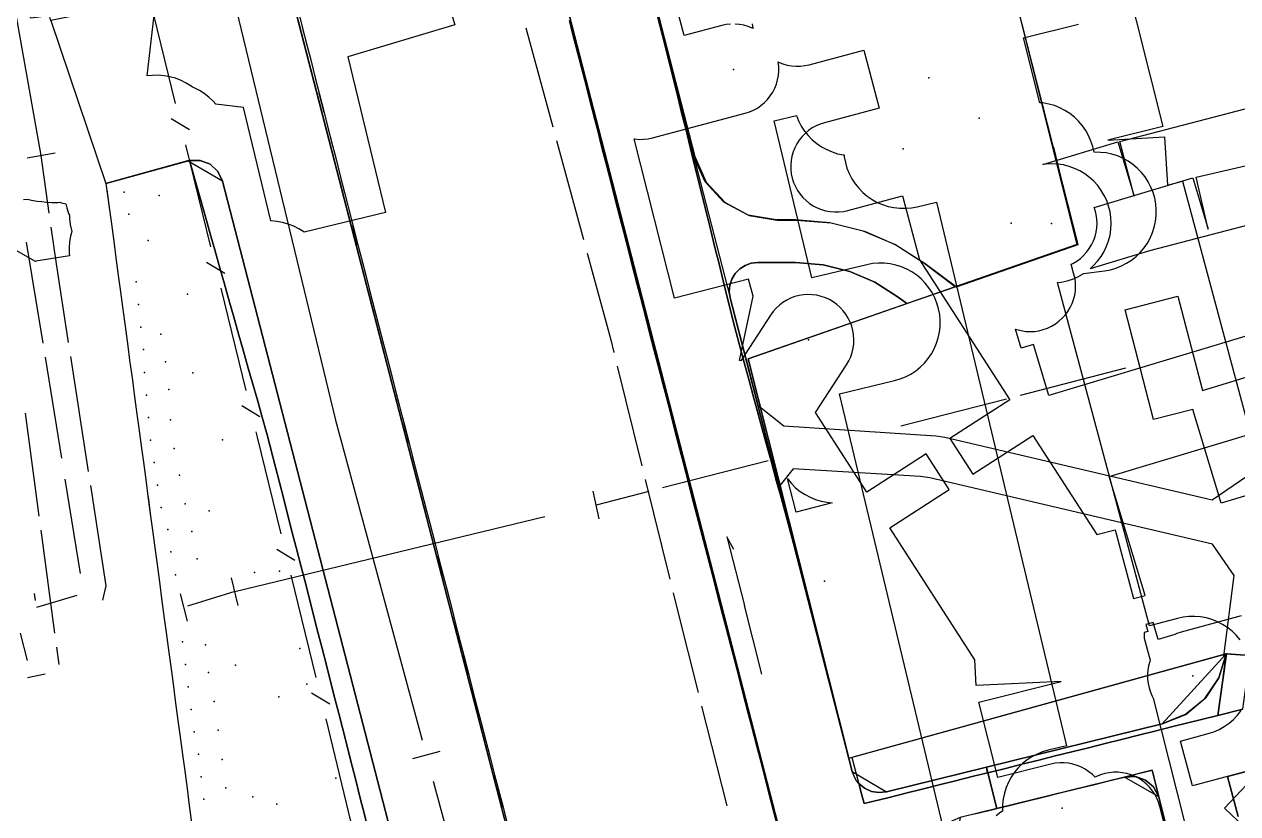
# Model space of a CAD drawing. Header units: metres. Extents: x 17314 to 17509, y 13897 to 14299.
# Drawn here: x 17433.93 to 17476.72, y 14033.9 to 14061.74 of the extents above; entities that cross this region are included whole.
import ezdxf

# ---------------------------------------------------------------- set-up
doc = ezdxf.new("R2010")
doc.units = ezdxf.units.M
for name, color, linetype in [('BOUNDARY', 7, 'Continuous'), ('BUSH', 7, 'Continuous'), ('CURB', 7, 'Continuous'), ('ELECTR_CABLE', 7, 'Continuous'), ('ELECTR_CABLE_COMM', 7, 'Continuous'), ('GAS', 7, 'Continuous'), ('GRASS', 7, 'Continuous'), ('GROUND', 7, 'Continuous'), ('HEAT', 7, 'Continuous'), ('LAMP', 7, 'Continuous'), ('OVERHEAD_POWER_LINE', 7, 'Continuous'), ('ROAD', 7, 'Continuous'), ('SEWER', 7, 'Continuous'), ('SIDEWALK_PATH', 7, 'Continuous'), ('TREE', 7, 'Continuous'), ('WATER_PIPELINE', 7, 'Continuous')]:
    doc.layers.add(name, color=color, linetype=linetype)

msp = doc.modelspace()

# ---------------------------------------------------------------- linework, layer by layer
at = {"layer": 'BOUNDARY'}
msp.add_lwpolyline([(17446.491, 14145.677), (17452.611, 14120.912), (17445.589, 14119.202), (17446.623, 14115.212), (17447.718, 14111.25), (17448.879, 14106.677), (17457.242, 14107.688), (17457.242, 14107.688), (17464.836, 14078.775), (17471.047, 14053.974), (17459.461, 14049.939), (17463.007, 14035.859), (17476.311, 14039.542), (17477.815, 14039.43), (17479.747, 14038.463), (17480.042, 14037.262), (17480.307, 14036.255), (17476.362, 14035.216), (17476.733, 14033.805)], dxfattribs=at)
at = {"layer": 'BUSH'}
for p in [(17437.454, 14055.822), (17437.62, 14055.036), (17437.878, 14052.65), (17437.964, 14051.854), (17438.049, 14051.059), (17438.748, 14050.807), (17438.135, 14050.264), (17438.918, 14049.832), (17438.172, 14049.46), (17439.882, 14049.445), (17438.242, 14048.663), (17439.032, 14048.856), (17438.312, 14047.866), (17439.089, 14047.792), (17438.383, 14047.069), (17439.222, 14046.779), (17438.508, 14046.279), (17439.411, 14045.842), (17438.634, 14045.489), (17439.61, 14044.825), (17438.76, 14044.699), (17440.453, 14044.576), (17438.999, 14043.925), (17439.838, 14043.85), (17439.102, 14043.132), (17440.027, 14042.885), (17439.262, 14042.321), (17439.507, 14039.96), (17440.32, 14039.859), (17439.614, 14039.165), (17440.434, 14038.882), (17441.377, 14039.137), (17439.717, 14038.372), (17439.819, 14037.578), (17440.633, 14037.853), (17439.922, 14036.785), (17440.765, 14036.852), (17440.075, 14035.998), (17440.91, 14035.814), (17440.167, 14035.203), (17441.044, 14034.812), (17440.26, 14034.408), (17441.989, 14034.491), (17442.838, 14034.235)]:
    msp.add_point(p, dxfattribs=at)
at = {"layer": 'CURB'}
for points in [[(17468.708, 13964.699), (17413.628, 14177.812), (17409.56, 14179.827), (17391.346, 14172.16), (17389.512, 14169.307), (17396.492, 13931.016)], [(17447.935, 14111.306), (17443.825, 14110.262), (17441.658, 14106.605), (17475.238, 13976.398)], [(17444.293, 14110.404), (17444.708, 14108.795), (17445.57, 14105.176), (17447.587, 14095.946), (17448.447, 14092.335), (17458.824, 14052.086), (17459.793, 14048.324), (17459.798, 14048.308)], [(17444.504, 14058.629), (17444.33, 14059.311)], [(17470.223, 14057.405), (17471.047, 14053.974)], [(17442.825, 14006.345), (17450.104, 14007.398), (17452.579, 14011.118), (17440.926, 14056.204), (17439.693, 14056.918), (17436.814, 14056.125)], [(17439.754, 14056.935), (17439.411, 14056.841)], [(17437.761, 14056.386), (17437.076, 14056.197)], [(17436.844, 14055.898), (17436.939, 14055.193)], [(17437.005, 14054.698), (17437.1, 14053.993)], [(17445.698, 14053.961), (17445.522, 14054.643)], [(17437.166, 14053.497), (17437.261, 14052.792)], [(17455.371, 14053.24), (17455.545, 14052.561)], [(17459.798, 14048.308), (17460.71, 14047.575), (17466.073, 14047.22), (17466.396, 14047.172), (17475.82, 14044.97), (17477.038, 14045.804), (17478.047, 14052.931)], [(17437.327, 14052.297), (17437.422, 14051.592)], [(17437.488, 14051.096), (17437.583, 14050.391)], [(17437.649, 14049.896), (17437.744, 14049.191)], [(17437.81, 14048.695), (17437.905, 14047.99)], [(17456.572, 14048.588), (17456.748, 14047.91)], [(17437.971, 14047.495), (17438.066, 14046.79)], [(17447.502, 14046.963), (17447.326, 14047.645)], [(17438.132, 14046.294), (17438.227, 14045.589)], [(17476.225, 14039.46), (17476.595, 14042.301), (17475.831, 14043.404), (17465.864, 14045.738), (17465.527, 14045.787), (17461.049, 14046.056), (17460.539, 14045.432), (17460.559, 14045.355)], [(17460.559, 14045.355), (17463.127, 14035.393), (17464.334, 14034.672), (17474.059, 14037.064), (17476.311, 14039.542)], [(17438.293, 14045.093), (17438.296, 14045.071)], [(17438.296, 14045.071), (17438.387, 14044.388)], [(17438.454, 14043.893), (17438.548, 14043.188)], [(17438.614, 14042.692), (17438.709, 14041.987)], [(17448.704, 14042.298), (17448.528, 14042.98)], [(17438.775, 14041.492), (17438.869, 14040.787)], [(17438.936, 14040.291), (17439.03, 14039.586)], [(17449.606, 14038.799), (17449.43, 14039.481)], [(17439.096, 14039.091), (17439.191, 14038.386)], [(17459.284, 14038.126), (17459.46, 14037.447)], [(17439.257, 14037.89), (17439.351, 14037.185)], [(17439.418, 14036.689), (17439.512, 14035.984)], [(17439.578, 14035.489), (17439.673, 14034.784)], [(17450.813, 14034.134), (17450.634, 14034.816)], [(17439.739, 14034.288), (17439.833, 14033.583)]]:
    msp.add_lwpolyline(points, dxfattribs=at)
msp.add_lwpolyline([(17473.954, 14027.181), (17475.476, 14028.236), (17473.93, 14034.5), (17472.731, 14035.193), (17466.928, 14033.765), (17466.621, 14031.956), (17473.954, 14027.181)], close=True, dxfattribs=at)
at = {"layer": 'ELECTR_CABLE'}
for points in [[(17434.525, 14057.104), (17433.507, 14062.886)], [(17451.621, 14061.61), (17452.571, 14058.119)], [(17484.508, 14056.59), (17473.603, 14053.746), (17471.513, 14053.116), (17471.638, 14053.229), (17471.777, 14053.381), (17471.9, 14053.547), (17472.006, 14053.723), (17472.094, 14053.909), (17472.164, 14054.103), (17472.215, 14054.303), (17472.245, 14054.507), (17472.256, 14054.713), (17472.246, 14054.918), (17472.216, 14055.122), (17472.167, 14055.322), (17472.097, 14055.517), (17472.01, 14055.703), (17471.904, 14055.88), (17471.782, 14056.046), (17471.644, 14056.199), (17471.491, 14056.337), (17471.326, 14056.46), (17471.149, 14056.567), (17470.963, 14056.655), (17470.769, 14056.725), (17470.569, 14056.775), (17470.366, 14056.806), (17470.16, 14056.817), (17469.954, 14056.807), (17469.841, 14056.79), (17472.485, 14057.587), (17473.062, 14055.672), (17472.557, 14057.607), (17483.603, 14060.488)], [(17452.702, 14057.636), (17453.652, 14054.144)], [(17435.017, 14057.191), (17434.033, 14057.017)], [(17434.815, 14055.073), (17434.525, 14057.104)], [(17435.069, 14053.295), (17434.886, 14054.578)], [(17434.006, 14054.056), (17434.586, 14050.491)], [(17453.783, 14053.662), (17454.614, 14050.607)], [(17435.497, 14050.519), (17435.069, 14053.295)], [(17484.072, 14047.239), (17476.131, 14044.846), (17475.133, 14048.157), (17473.751, 14047.8), (17472.75, 14051.672), (17474.609, 14052.153), (17475.47, 14048.825), (17477.746, 14049.511)], [(17454.614, 14050.607), (17454.722, 14050.167)], [(17434.666, 14049.997), (17435.246, 14046.432)], [(17436.199, 14045.969), (17435.573, 14050.025)], [(17454.842, 14049.682), (17455.707, 14046.168)], [(17472.766, 14049.61), (17469.048, 14048.648)], [(17468.564, 14048.523), (17464.845, 14047.561)], [(17433.966, 14048.027), (17434.307, 14045.466)], [(17460.159, 14046.349), (17456.44, 14045.387)], [(17435.365, 14045.698), (17435.905, 14042.374)], [(17455.826, 14045.683), (17456.692, 14042.169)], [(17434.307, 14045.466), (17434.45, 14044.393)], [(17436.82, 14041.94), (17436.275, 14045.475)], [(17454.204, 14044.293), (17453.99, 14045.269)], [(17455.956, 14045.262), (17454.097, 14044.781)], [(17441.357, 14041.731), (17452.291, 14044.384)], [(17434.516, 14043.898), (17435, 14040.264)], [(17436.705, 14041.425), (17436.82, 14041.94)], [(17441.475, 14041.245), (17441.239, 14042.217)], [(17434.325, 14041.423), (17434.29, 14041.67)], [(17435.79, 14041.596), (17434.36, 14041.175)], [(17439.435, 14041.658), (17439.675, 14040.688)], [(17441.357, 14041.731), (17439.685, 14041.213)], [(17456.811, 14041.684), (17456.974, 14041.022)], [(17456.974, 14041.022), (17457.694, 14038.174)], [(17433.79, 14040.268), (17434.03, 14039.297)], [(17435.066, 14039.768), (17435.147, 14039.159)], [(17434.675, 14038.816), (17434.052, 14038.691)], [(17457.817, 14037.69), (17458.704, 14034.182)]]:
    msp.add_lwpolyline(points, dxfattribs=at)
msp.add_lwpolyline([(17461.144, 14044.538), (17460.839, 14045.717), (17460.851, 14045.698), (17460.983, 14045.54), (17461.13, 14045.395), (17461.291, 14045.266), (17461.463, 14045.153), (17461.645, 14045.057), (17461.836, 14044.979), (17462.034, 14044.921), (17462.236, 14044.882), (17462.415, 14044.866)], close=True, dxfattribs=at)
at = {"layer": 'ELECTR_CABLE_COMM'}
for points in [[(17438.373, 14062.551), (17439.258, 14058.947)], [(17439.116, 14058.413), (17439.757, 14058.025)], [(17439.615, 14057.49), (17440.5, 14053.887)], [(17440.358, 14053.353), (17441, 14052.964)], [(17440.858, 14052.43), (17441.743, 14048.827)], [(17441.601, 14048.292), (17442.242, 14047.904)], [(17442.1, 14047.37), (17442.147, 14047.18)], [(17442.147, 14047.18), (17442.978, 14043.765)], [(17442.835, 14043.231), (17443.475, 14042.841)], [(17443.332, 14042.307), (17444.209, 14038.702)], [(17444.066, 14038.168), (17444.706, 14037.778)], [(17444.563, 14037.244), (17445.44, 14033.638)]]:
    msp.add_lwpolyline(points, dxfattribs=at)
at = {"layer": 'GAS'}
msp.add_lwpolyline([(17477.712, 14050.951), (17470.059, 14048.646), (17469.517, 14050.448), (17469.086, 14050.318), (17468.883, 14050.989), (17468.934, 14050.971), (17469.086, 14050.933), (17469.241, 14050.909), (17469.398, 14050.901), (17469.555, 14050.909), (17469.71, 14050.932), (17469.862, 14050.969), (17470.01, 14051.022), (17470.152, 14051.089), (17470.287, 14051.169), (17470.414, 14051.263), (17470.53, 14051.368), (17470.636, 14051.484), (17470.73, 14051.61), (17470.811, 14051.745), (17470.878, 14051.886), (17470.931, 14052.034), (17470.97, 14052.186), (17470.993, 14052.342), (17471.001, 14052.498), (17470.993, 14052.655), (17470.971, 14052.811), (17470.933, 14052.963), (17470.84, 14053.272), (17470.907, 14053.304), (17471.042, 14053.385), (17471.169, 14053.478), (17471.285, 14053.583), (17471.391, 14053.699), (17471.485, 14053.825), (17471.566, 14053.96), (17471.633, 14054.101), (17471.686, 14054.249), (17471.725, 14054.401), (17471.748, 14054.557), (17471.756, 14054.714), (17471.748, 14054.87), (17471.726, 14055.026), (17471.688, 14055.178), (17471.66, 14055.271), (17475.13, 14056.317), (17475.673, 14054.515), (17475.68, 14054.517), (17475.257, 14056.35), (17486.321, 14058.903)], dxfattribs=at)
at = {"layer": 'GRASS'}
for points in [[(17457.432, 14107.724), (17448.918, 14106.671), (17447.799, 14111.255), (17444.337, 14110.378), (17445.609, 14105.17), (17447.626, 14095.94), (17448.486, 14092.329), (17457.573, 14057.08), (17457.979, 14056.17), (17458.641, 14055.458), (17459.495, 14054.995), (17460.478, 14054.829), (17461.164, 14054.829), (17462.379, 14054.73), (17463.554, 14054.438), (17464.667, 14053.961), (17465.695, 14053.306), (17466.797, 14052.474), (17471.086, 14053.968)], [(17465.054, 14051.886), (17466.755, 14052.479), (17465.656, 14053.312), (17464.628, 14053.967), (17463.515, 14054.444), (17462.34, 14054.736), (17461.125, 14054.836), (17460.439, 14054.836), (17459.456, 14055.001), (17458.602, 14055.464), (17457.94, 14056.176), (17457.534, 14057.087), (17456.437, 14061.343), (17456.551, 14060.884), (17456.671, 14060.398), (17456.842, 14059.707), (17456.962, 14059.221), (17457.133, 14058.529), (17457.253, 14058.044), (17457.424, 14057.352), (17457.544, 14056.867), (17457.715, 14056.175), (17457.836, 14055.69), (17458.007, 14054.998), (17458.127, 14054.513), (17458.298, 14053.821), (17458.418, 14053.336), (17458.589, 14052.644), (17458.709, 14052.158), (17458.986, 14051.039), (17459.189, 14050.294), (17459.32, 14049.811), (17459.507, 14049.124), (17459.638, 14048.641), (17459.825, 14047.954), (17459.956, 14047.471), (17460.143, 14046.784), (17460.274, 14046.301), (17460.461, 14045.613), (17460.593, 14045.131), (17460.78, 14044.443), (17460.911, 14043.961), (17461.056, 14043.428), (17458.824, 14052.086), (17458.792, 14052.313), (17458.813, 14052.538), (17458.883, 14052.752), (17459.002, 14052.948), (17459.161, 14053.112), (17459.352, 14053.233), (17459.565, 14053.309), (17459.792, 14053.336), (17461.125, 14053.336), (17462.097, 14053.256), (17463.037, 14053.023), (17463.928, 14052.641), (17464.75, 14052.117)], [(17459.461, 14049.939), (17465.054, 14051.886), (17464.75, 14052.117), (17463.928, 14052.641), (17463.037, 14053.023), (17462.097, 14053.256), (17461.125, 14053.336), (17459.792, 14053.336), (17459.565, 14053.309), (17459.352, 14053.233), (17459.161, 14053.112), (17459.002, 14052.948), (17458.883, 14052.752), (17458.813, 14052.538), (17458.792, 14052.313), (17458.824, 14052.086), (17461.056, 14043.428), (17461.098, 14043.273), (17461.229, 14042.791), (17461.416, 14042.103), (17461.667, 14041.181)], [(17476.311, 14039.542), (17463.107, 14035.887), (17463.325, 14035.082), (17463.356, 14034.97), (17463.563, 14034.797), (17463.804, 14034.686), (17464.066, 14034.643), (17464.334, 14034.672), (17474.059, 14037.064), (17474.886, 14037.404), (17475.563, 14037.96), (17476.051, 14038.687)], [(17473.954, 14027.181), (17474.225, 14027.057), (17474.515, 14027.019), (17474.803, 14027.066), (17475.07, 14027.197), (17475.287, 14027.402), (17475.431, 14027.655), (17475.497, 14027.939), (17475.476, 14028.236), (17473.93, 14034.5), (17473.753, 14034.843), (17473.47, 14035.087), (17473.117, 14035.211), (17472.731, 14035.193), (17466.928, 14033.765), (17466.657, 14033.655), (17466.434, 14033.475), (17466.271, 14033.239), (17466.181, 14032.961), (17466.174, 14032.669), (17466.251, 14032.393), (17466.402, 14032.15), (17466.621, 14031.956)]]:
    msp.add_lwpolyline(points, close=True, dxfattribs=at)
for points in [[(17446.087, 14033.229), (17445.914, 14033.916), (17445.792, 14034.401), (17445.618, 14035.089), (17445.496, 14035.574), (17445.366, 14036.088), (17445.28, 14036.429), (17445.022, 14037.433), (17444.898, 14037.917), (17444.722, 14038.604), (17444.598, 14039.089), (17444.422, 14039.776), (17444.297, 14040.26), (17444.121, 14040.947), (17443.997, 14041.431), (17443.821, 14042.118), (17443.696, 14042.603), (17443.52, 14043.29), (17443.396, 14043.774), (17443.22, 14044.461), (17443.096, 14044.945), (17442.919, 14045.632), (17442.795, 14046.117), (17442.502, 14047.258), (17442.3, 14047.97), (17442.164, 14048.451), (17441.97, 14049.133), (17441.833, 14049.614), (17441.639, 14050.297), (17441.503, 14050.778), (17441.309, 14051.46), (17441.172, 14051.941), (17440.979, 14052.623), (17440.842, 14053.104), (17440.648, 14053.786), (17440.512, 14054.267), (17440.318, 14054.95), (17439.755, 14056.933), (17439.693, 14056.918), (17437.761, 14056.386), (17436.814, 14056.125), (17436.939, 14055.193), (17437.005, 14054.698), (17437.1, 14053.993), (17437.166, 14053.497), (17437.261, 14052.792), (17437.327, 14052.297), (17437.422, 14051.592), (17437.488, 14051.096), (17437.583, 14050.391), (17437.649, 14049.896), (17437.744, 14049.191), (17437.81, 14048.695), (17437.905, 14047.99), (17437.971, 14047.495), (17438.066, 14046.79), (17438.132, 14046.294), (17438.227, 14045.589), (17438.293, 14045.093), (17438.387, 14044.388), (17438.454, 14043.893), (17438.548, 14043.188), (17438.614, 14042.692), (17438.709, 14041.987), (17438.775, 14041.492), (17438.869, 14040.787), (17438.936, 14040.291), (17439.03, 14039.586), (17439.096, 14039.091), (17439.191, 14038.386), (17439.257, 14037.89), (17439.351, 14037.185), (17439.418, 14036.689), (17439.512, 14035.984), (17439.578, 14035.489), (17439.673, 14034.784), (17439.739, 14034.288), (17439.833, 14033.583)], [(17452.579, 14011.118), (17440.926, 14056.204), (17440.761, 14056.551), (17440.486, 14056.803), (17440.139, 14056.938), (17439.755, 14056.933), (17440.318, 14054.95), (17440.512, 14054.267), (17440.648, 14053.786), (17440.842, 14053.104), (17440.979, 14052.623), (17441.172, 14051.941), (17441.309, 14051.46), (17441.503, 14050.778), (17441.639, 14050.297), (17441.833, 14049.614), (17441.97, 14049.133), (17442.164, 14048.451), (17442.3, 14047.97), (17442.502, 14047.258), (17442.795, 14046.117), (17442.919, 14045.632), (17443.096, 14044.945), (17443.22, 14044.461), (17443.396, 14043.774), (17443.52, 14043.29), (17443.696, 14042.603), (17443.821, 14042.118), (17443.997, 14041.431), (17444.121, 14040.947), (17444.297, 14040.26), (17444.422, 14039.776), (17444.598, 14039.089), (17444.722, 14038.604), (17444.898, 14037.917), (17445.022, 14037.433), (17445.28, 14036.429), (17445.366, 14036.088), (17445.496, 14035.574), (17445.618, 14035.089), (17445.792, 14034.401), (17445.914, 14033.916), (17446.087, 14033.229)]]:
    msp.add_lwpolyline(points, dxfattribs=at)
at = {"layer": 'GROUND'}
for points in [[(17463.486, 13984.904), (17439.036, 14079.504), (17434.52, 14096.977), (17431.057, 14110.378)], [(17464.836, 14078.775), (17471.047, 14053.974), (17459.461, 14049.939), (17463.007, 14035.859), (17461.056, 14043.428), (17460.911, 14043.961), (17460.78, 14044.443), (17460.593, 14045.131), (17460.461, 14045.613), (17460.274, 14046.301), (17460.143, 14046.784), (17459.956, 14047.471), (17459.825, 14047.954), (17459.638, 14048.641), (17459.507, 14049.124), (17459.32, 14049.811), (17459.189, 14050.294), (17458.986, 14051.039), (17458.709, 14052.158), (17458.589, 14052.644), (17458.418, 14053.336), (17458.298, 14053.821), (17458.127, 14054.513), (17458.007, 14054.998), (17457.836, 14055.69), (17457.715, 14056.175), (17457.544, 14056.867), (17457.424, 14057.352), (17457.253, 14058.044), (17457.133, 14058.529), (17456.962, 14059.221), (17456.842, 14059.707), (17456.671, 14060.398), (17456.551, 14060.884), (17456.437, 14061.343), (17450.971, 14082.546)], [(17433.481, 14062.681), (17434.165, 14061.966), (17434.806, 14062.042), (17434.857, 14061.863), (17434.866, 14061.865), (17436.814, 14056.125), (17439.754, 14056.935), (17440.139, 14056.938), (17440.486, 14056.803), (17440.761, 14056.551), (17440.926, 14056.204), (17452.579, 14011.118)], [(17443.611, 14062.13), (17443.735, 14061.645), (17443.909, 14060.963), (17444.033, 14060.478), (17444.207, 14059.796), (17444.33, 14059.311), (17444.504, 14058.629), (17444.628, 14058.144), (17444.802, 14057.462), (17444.926, 14056.977), (17445.1, 14056.295), (17445.224, 14055.81), (17445.472, 14054.836), (17445.698, 14053.961), (17445.822, 14053.477), (17445.998, 14052.795), (17446.123, 14052.311), (17446.299, 14051.628), (17446.424, 14051.144), (17446.6, 14050.462), (17446.724, 14049.978), (17446.9, 14049.296), (17447.025, 14048.812), (17447.163, 14048.276), (17447.201, 14048.129), (17447.326, 14047.645), (17447.502, 14046.963), (17447.626, 14046.479), (17447.802, 14045.797), (17447.927, 14045.313), (17448.103, 14044.63), (17448.228, 14044.146), (17448.404, 14043.464), (17448.528, 14042.98), (17448.704, 14042.298), (17448.829, 14041.814), (17449.005, 14041.131), (17449.13, 14040.647), (17449.306, 14039.965), (17449.43, 14039.481), (17449.606, 14038.799), (17449.731, 14038.315), (17449.907, 14037.632), (17450.032, 14037.148), (17450.207, 14036.466), (17450.332, 14035.982), (17450.517, 14035.267), (17450.813, 14034.134), (17450.939, 14033.651)], [(17467.446, 14033.893), (17468.142, 14034.064), (17468.229, 14034.085), (17468.627, 14034.183), (17469.323, 14034.354), (17469.808, 14034.474), (17470.504, 14034.645), (17470.99, 14034.764), (17471.685, 14034.935), (17472.171, 14035.055), (17472.731, 14035.193), (17473.117, 14035.211), (17473.47, 14035.087), (17473.753, 14034.843), (17473.93, 14034.5), (17475.471, 14028.258)]]:
    msp.add_lwpolyline(points, dxfattribs=at)
msp.add_lwpolyline([(17476.309, 14039.542), (17476.053, 14038.692), (17475.565, 14037.963), (17474.887, 14037.405), (17474.059, 14037.064), (17467.86, 14035.539), (17464.334, 14034.672), (17464.066, 14034.643), (17463.804, 14034.686), (17463.563, 14034.797), (17463.356, 14034.97), (17463.28, 14035.065), (17463.216, 14035.168), (17463.165, 14035.278), (17463.127, 14035.393), (17463.007, 14035.859)], close=True, dxfattribs=at)
at = {"layer": 'HEAT'}
for points in [[(17446.999, 14068.751), (17449.113, 14061.722), (17445.343, 14060.588), (17446.666, 14055.099), (17443.798, 14054.407), (17443.79, 14054.414), (17443.616, 14054.525), (17443.433, 14054.619), (17443.241, 14054.694), (17443.043, 14054.75), (17442.84, 14054.787), (17442.634, 14054.803), (17442.623, 14054.803), (17441.658, 14058.806), (17440.682, 14058.915), (17440.592, 14059.021), (17440.443, 14059.163), (17440.281, 14059.29), (17440.107, 14059.401), (17439.923, 14059.494), (17439.866, 14059.516), (17439.817, 14059.554), (17439.643, 14059.665), (17439.46, 14059.758), (17439.268, 14059.833), (17439.069, 14059.888), (17438.866, 14059.924), (17438.661, 14059.94), (17438.455, 14059.935), (17438.271, 14059.913), (17438.686, 14063.596)], [(17472.685, 14063.655), (17474.08, 14058.135), (17472.141, 14057.645), (17474.137, 14057.767), (17474.241, 14056.061), (17474.776, 14056.204), (17480.051, 14036.53)], [(17476.801, 14040.035), (17476.667, 14040.192), (17476.519, 14040.336), (17476.358, 14040.464), (17476.185, 14040.575), (17476.001, 14040.669), (17475.81, 14040.745), (17475.611, 14040.802), (17475.409, 14040.839), (17475.203, 14040.855), (17474.997, 14040.852), (17474.792, 14040.828), (17474.591, 14040.785), (17473.608, 14040.521), (17470.361, 14052.629), (17470.498, 14052.645), (17470.699, 14052.688), (17470.895, 14052.751), (17471.084, 14052.833), (17471.265, 14052.933), (17471.28, 14052.944), (17472.024, 14053.043), (17472.226, 14053.081), (17472.424, 14053.138), (17472.616, 14053.214), (17472.799, 14053.308), (17472.972, 14053.421), (17473.133, 14053.549), (17473.281, 14053.693), (17473.414, 14053.85), (17473.531, 14054.02), (17473.631, 14054.2), (17473.712, 14054.389), (17473.775, 14054.586), (17473.818, 14054.787), (17473.841, 14054.992), (17473.844, 14055.198), (17473.827, 14055.403), (17473.789, 14055.606), (17473.732, 14055.804), (17473.656, 14055.996), (17473.562, 14056.179), (17473.45, 14056.352), (17473.321, 14056.513), (17473.177, 14056.661), (17473.02, 14056.794), (17472.85, 14056.911), (17472.67, 14057.01), (17472.481, 14057.092), (17472.284, 14057.154), (17472.083, 14057.198), (17471.878, 14057.221), (17471.672, 14057.224), (17471.659, 14057.222), (17471.605, 14057.423), (17471.542, 14057.62), (17471.46, 14057.809), (17471.36, 14057.989), (17471.243, 14058.158), (17471.109, 14058.315), (17470.961, 14058.459), (17470.8, 14058.587), (17470.627, 14058.699), (17470.443, 14058.793), (17470.252, 14058.869), (17470.053, 14058.925), (17469.851, 14058.962), (17469.743, 14058.971), (17469.165, 14061.256), (17471.104, 14061.746)], [(17468.753, 14023.304), (17462.674, 14048.708), (17464.619, 14049.173), (17464.816, 14049.231), (17465.008, 14049.308), (17465.19, 14049.403), (17465.363, 14049.516), (17465.524, 14049.645), (17465.671, 14049.789), (17465.803, 14049.947), (17465.92, 14050.117), (17466.019, 14050.298), (17466.099, 14050.487), (17466.161, 14050.684), (17466.204, 14050.885), (17466.226, 14051.09), (17466.228, 14051.296), (17466.21, 14051.502), (17466.172, 14051.704), (17466.114, 14051.902), (17466.038, 14052.093), (17465.942, 14052.276), (17465.83, 14052.448), (17465.701, 14052.609), (17465.556, 14052.756), (17465.398, 14052.889), (17465.228, 14053.005), (17465.048, 14053.104), (17464.858, 14053.185), (17464.662, 14053.247), (17464.46, 14053.289), (17464.255, 14053.312), (17464.049, 14053.314), (17463.844, 14053.296), (17463.641, 14053.258), (17461.696, 14052.792), (17460.371, 14058.327), (17461.16, 14058.516), (17461.235, 14058.327), (17461.331, 14058.144), (17461.443, 14057.972), (17461.572, 14057.811), (17461.717, 14057.664), (17461.874, 14057.532), (17462.045, 14057.415), (17462.225, 14057.316), (17462.415, 14057.235), (17462.611, 14057.173), (17462.813, 14057.131), (17462.838, 14057.128), (17462.844, 14057.06), (17462.883, 14056.858), (17462.94, 14056.66), (17463.017, 14056.469), (17463.112, 14056.286), (17463.225, 14056.113), (17463.354, 14055.953), (17463.498, 14055.805), (17463.656, 14055.673), (17463.826, 14055.557), (17464.007, 14055.458), (17464.197, 14055.377), (17464.393, 14055.315), (17464.595, 14055.273), (17464.8, 14055.25), (17465.006, 14055.248), (17465.211, 14055.266), (17465.414, 14055.304), (17466.094, 14055.467), (17470.683, 14036.293), (17470.034, 14036.138), (17469.836, 14036.08), (17469.645, 14036.003), (17469.462, 14035.908), (17469.29, 14035.795), (17469.129, 14035.666), (17468.982, 14035.522), (17468.849, 14035.364), (17468.733, 14035.194), (17468.634, 14035.013), (17468.553, 14034.824), (17468.491, 14034.627), (17468.449, 14034.426), (17468.427, 14034.221), (17468.424, 14034.015), (17468.426, 14033.993), (17468.361, 14033.95), (17468.2, 14033.821)], [(17433.905, 14055.562), (17434.049, 14055.567), (17434.187, 14055.53), (17434.391, 14055.497), (17434.548, 14055.487), (17434.703, 14055.462), (17434.908, 14055.449), (17435.114, 14055.456), (17435.18, 14055.465), (17435.243, 14055.442), (17435.399, 14055.401), (17435.429, 14055.266), (17435.493, 14055.07), (17435.523, 14055.003), (17435.525, 14054.886), (17435.55, 14054.681), (17435.595, 14054.48), (17435.612, 14054.426), (17435.567, 14054.265), (17435.532, 14054.062), (17435.516, 14053.857), (17435.52, 14053.651), (17435.529, 14053.576), (17434.345, 14053.378), (17434.324, 14053.373), (17428.733, 14056.559)], [(17476.932, 14033.455), (17476.253, 14034.097), (17477.627, 14035.55), (17475.121, 14034.878), (17474.695, 14036.464), (17475.679, 14036.728), (17475.875, 14036.791), (17476.064, 14036.873), (17476.244, 14036.973), (17476.414, 14037.091), (17476.571, 14037.224), (17476.714, 14037.372), (17476.842, 14037.534)]]:
    msp.add_lwpolyline(points, dxfattribs=at)
at = {"layer": 'LAMP'}
msp.add_point((17462.152, 14042.096), dxfattribs=at)
at = {"layer": 'OVERHEAD_POWER_LINE'}
for points in [[(17458.7, 14043.663), (17459.328, 14041.243)], [(17458.955, 14043.214), (17458.7, 14043.663)], [(17459.941, 14038.819), (17459.328, 14041.243)]]:
    msp.add_lwpolyline(points, dxfattribs=at)
at = {"layer": 'ROAD'}
for points in [[(17465.485, 14014.217), (17441.658, 14106.605), (17441.568, 14107.191), (17441.593, 14107.777), (17441.732, 14108.347), (17441.982, 14108.884), (17442.333, 14109.361), (17442.766, 14109.757), (17443.268, 14110.061), (17443.825, 14110.262), (17447.713, 14111.249), (17446.623, 14115.212), (17446.603, 14115.288), (17442.761, 14114.308), (17441.574, 14114.248), (17440.492, 14114.634), (17439.634, 14115.396), (17439.115, 14116.466), (17424.098, 14174.697)], [(17443.611, 14062.13), (17443.735, 14061.645), (17443.909, 14060.963), (17444.033, 14060.478), (17444.207, 14059.796), (17444.33, 14059.311), (17444.504, 14058.629), (17444.628, 14058.144), (17444.802, 14057.462), (17444.926, 14056.977), (17445.1, 14056.295), (17445.224, 14055.81), (17445.472, 14054.836), (17445.698, 14053.961), (17445.822, 14053.477), (17445.998, 14052.795), (17446.123, 14052.311), (17446.299, 14051.628), (17446.424, 14051.144), (17446.6, 14050.462), (17446.724, 14049.978), (17446.9, 14049.296), (17447.025, 14048.812), (17447.163, 14048.276), (17447.201, 14048.129), (17447.326, 14047.645), (17447.502, 14046.963), (17447.626, 14046.479), (17447.802, 14045.797), (17447.927, 14045.313), (17448.103, 14044.63), (17448.228, 14044.146), (17448.404, 14043.464), (17448.528, 14042.98), (17448.704, 14042.298), (17448.829, 14041.814), (17449.005, 14041.131), (17449.13, 14040.647), (17449.306, 14039.965), (17449.43, 14039.481), (17449.606, 14038.799), (17449.731, 14038.315), (17449.907, 14037.632), (17450.032, 14037.148), (17450.207, 14036.466), (17450.332, 14035.982), (17450.517, 14035.267), (17450.813, 14034.134), (17450.939, 14033.651)], [(17460.489, 14033.476), (17460.364, 14033.96), (17460.188, 14034.638), (17460.062, 14035.122), (17459.886, 14035.801), (17459.761, 14036.285), (17459.585, 14036.963), (17459.46, 14037.447), (17459.284, 14038.126), (17459.158, 14038.61), (17458.982, 14039.288), (17458.857, 14039.772), (17458.681, 14040.451), (17458.556, 14040.935), (17458.38, 14041.613), (17458.254, 14042.097), (17458.078, 14042.776), (17457.953, 14043.26), (17457.777, 14043.938), (17457.652, 14044.422), (17457.476, 14045.101), (17457.35, 14045.585), (17457.174, 14046.263), (17457.049, 14046.747), (17456.873, 14047.426), (17456.748, 14047.91), (17456.572, 14048.588), (17456.446, 14049.072), (17456.27, 14049.751), (17456.145, 14050.235), (17455.982, 14050.865), (17455.845, 14051.398), (17455.67, 14052.077), (17455.545, 14052.561), (17455.371, 14053.24), (17455.246, 14053.724), (17455.072, 14054.403), (17454.947, 14054.887), (17454.773, 14055.566), (17454.648, 14056.05), (17454.474, 14056.729), (17454.349, 14057.213), (17454.267, 14057.531), (17454.174, 14057.892), (17454.05, 14058.376), (17453.875, 14059.055), (17453.751, 14059.539), (17453.576, 14060.218), (17453.452, 14060.702), (17453.277, 14061.381), (17453.153, 14061.865)], [(17453.153, 14061.865), (17453.277, 14061.381), (17453.452, 14060.702), (17453.576, 14060.218), (17453.751, 14059.539), (17453.875, 14059.055), (17454.05, 14058.376), (17454.174, 14057.892), (17454.267, 14057.531), (17454.349, 14057.213), (17454.474, 14056.729), (17454.648, 14056.05), (17454.773, 14055.566), (17454.947, 14054.887), (17455.072, 14054.403), (17455.246, 14053.724), (17455.371, 14053.24), (17455.545, 14052.561), (17455.67, 14052.077), (17455.845, 14051.398), (17455.969, 14050.913), (17456.145, 14050.235), (17456.27, 14049.751), (17456.446, 14049.072), (17456.572, 14048.588), (17456.748, 14047.91), (17456.873, 14047.426), (17457.049, 14046.747), (17457.174, 14046.263), (17457.35, 14045.585), (17457.476, 14045.101), (17457.652, 14044.422), (17457.777, 14043.938), (17457.953, 14043.26), (17458.078, 14042.776), (17458.254, 14042.097), (17458.38, 14041.613), (17458.556, 14040.935), (17458.681, 14040.451), (17458.857, 14039.772), (17458.982, 14039.288), (17459.158, 14038.61), (17459.284, 14038.126), (17459.46, 14037.447), (17459.585, 14036.963), (17459.761, 14036.285), (17459.886, 14035.801), (17460.062, 14035.122), (17460.188, 14034.638), (17460.364, 14033.96), (17460.489, 14033.476)]]:
    msp.add_lwpolyline(points, dxfattribs=at)
at = {"layer": 'SEWER'}
for points in [[(17458.839, 14061.74), (17458.683, 14061.723), (17458.529, 14061.69), (17457.195, 14061.337), (17456.516, 14063.901)], [(17459.599, 14061.757), (17459.616, 14061.601), (17459.618, 14061.591), (17459.603, 14061.599), (17459.457, 14061.657), (17459.306, 14061.701), (17459.152, 14061.729), (17458.996, 14061.743)], [(17474.463, 14032.217), (17473.973, 14034.156), (17473.927, 14034.306), (17473.866, 14034.451), (17473.792, 14034.589), (17473.705, 14034.719), (17473.605, 14034.841), (17473.493, 14034.951), (17473.372, 14035.051), (17473.241, 14035.138), (17473.102, 14035.211), (17472.957, 14035.271), (17472.807, 14035.317), (17472.653, 14035.347), (17472.497, 14035.362), (17472.34, 14035.362), (17472.183, 14035.346), (17472.029, 14035.315), (17471.879, 14035.269), (17471.734, 14035.209), (17471.692, 14035.186), (17471.595, 14035.283), (17471.473, 14035.383), (17471.342, 14035.47), (17471.204, 14035.543), (17471.059, 14035.603), (17470.908, 14035.648), (17470.754, 14035.679), (17470.598, 14035.694), (17470.441, 14035.693), (17470.285, 14035.678), (17470.131, 14035.647), (17468.259, 14035.174), (17467.587, 14037.833), (17470.495, 14038.568), (17467.499, 14038.42), (17467.454, 14039.323), (17464.451, 14043.98), (17466.547, 14045.331), (17465.734, 14046.592), (17463.638, 14045.24), (17461.829, 14048.046), (17462.927, 14049.734), (17463.006, 14049.87), (17463.072, 14050.013), (17463.123, 14050.161), (17463.159, 14050.314), (17463.18, 14050.469), (17463.186, 14050.626), (17463.176, 14050.783), (17463.151, 14050.938), (17463.111, 14051.09), (17463.056, 14051.237), (17462.987, 14051.378), (17462.905, 14051.512), (17462.81, 14051.637), (17462.703, 14051.752), (17462.585, 14051.856), (17462.458, 14051.948), (17462.323, 14052.027), (17462.18, 14052.092), (17462.031, 14052.143), (17461.879, 14052.18), (17461.723, 14052.201), (17461.566, 14052.206), (17461.409, 14052.197), (17461.254, 14052.172), (17461.102, 14052.132), (17460.955, 14052.077), (17460.814, 14052.008), (17460.681, 14051.926), (17460.556, 14051.831), (17460.441, 14051.724), (17460.337, 14051.606), (17460.245, 14051.479), (17459.2, 14049.872), (17459.152, 14049.883), (17459.629, 14052.154), (17459.473, 14052.744), (17456.861, 14052.084), (17455.441, 14057.695), (17455.459, 14057.692), (17455.615, 14057.679), (17455.772, 14057.681), (17455.928, 14057.698), (17456.082, 14057.731), (17459.349, 14058.597), (17459.498, 14058.645), (17459.643, 14058.707), (17459.78, 14058.782), (17459.909, 14058.871), (17460.029, 14058.973), (17460.139, 14059.085), (17460.237, 14059.208), (17460.322, 14059.34), (17460.394, 14059.479), (17460.453, 14059.625), (17460.496, 14059.776), (17460.525, 14059.93), (17460.538, 14060.087), (17460.536, 14060.244), (17460.518, 14060.4), (17460.516, 14060.41), (17460.531, 14060.402), (17460.677, 14060.344), (17460.828, 14060.3), (17460.982, 14060.272), (17461.139, 14060.259), (17461.296, 14060.261), (17461.452, 14060.278), (17461.605, 14060.311), (17463.539, 14060.823), (17464.081, 14058.778), (17462.147, 14058.266), (17461.998, 14058.218), (17461.853, 14058.156), (17461.716, 14058.08), (17461.587, 14057.991), (17461.467, 14057.89), (17461.357, 14057.777), (17461.259, 14057.655), (17461.174, 14057.523), (17461.102, 14057.383), (17461.043, 14057.238), (17461, 14057.087), (17460.971, 14056.932), (17460.958, 14056.776), (17460.96, 14056.619), (17460.978, 14056.463), (17461.01, 14056.309), (17461.058, 14056.16), (17461.12, 14056.015), (17461.196, 14055.878), (17461.285, 14055.749), (17461.386, 14055.629), (17461.499, 14055.519), (17461.622, 14055.421), (17461.753, 14055.336), (17461.893, 14055.264), (17462.039, 14055.205), (17462.189, 14055.162), (17462.344, 14055.133), (17462.5, 14055.12), (17462.657, 14055.122), (17462.813, 14055.14), (17462.967, 14055.172), (17464.9, 14055.685), (17465.499, 14053.426), (17468.681, 14048.492), (17466.567, 14047.129), (17467.379, 14045.868), (17469.494, 14047.232), (17471.745, 14043.74), (17472.393, 14043.915), (17473.048, 14041.486), (17473.453, 14041.595), (17472.188, 14045.793), (17479.021, 14047.852)], [(17476.838, 14040.874), (17474.718, 14040.301), (17474.569, 14040.253), (17474.501, 14040.223), (17473.918, 14040.048), (17473.738, 14040.646), (17473.472, 14040.574), (17473.553, 14040.331), (17473.414, 14040.285), (17473.424, 14040.093), (17473.635, 14039.309), (17473.619, 14039.268), (17473.576, 14039.117), (17473.548, 14038.962), (17473.536, 14038.806), (17473.538, 14038.649), (17473.557, 14038.493), (17473.59, 14038.34), (17473.638, 14038.19), (17473.701, 14038.046), (17473.739, 14037.979), (17475.151, 14032.391)]]:
    msp.add_lwpolyline(points, dxfattribs=at)
at = {"layer": 'SIDEWALK_PATH'}
for points in [[(17467.446, 14033.893), (17468.142, 14034.064), (17468.229, 14034.085), (17467.91, 14035.344), (17467.406, 14035.219), (17466.72, 14035.047), (17466.235, 14034.926), (17465.549, 14034.755), (17465.064, 14034.634), (17464.378, 14034.463), (17463.893, 14034.342), (17463.55, 14034.256), (17463.456, 14034.6), (17463.356, 14034.97), (17463.28, 14035.065), (17463.216, 14035.168), (17463.165, 14035.278), (17463.127, 14035.393), (17461.056, 14043.428), (17460.911, 14043.961), (17460.78, 14044.443), (17460.593, 14045.131), (17460.461, 14045.613), (17460.274, 14046.301), (17460.143, 14046.784), (17459.956, 14047.471), (17459.825, 14047.954), (17459.638, 14048.641), (17459.507, 14049.124), (17459.32, 14049.811), (17459.189, 14050.294), (17458.986, 14051.039), (17458.709, 14052.158), (17458.589, 14052.644), (17458.418, 14053.336), (17458.298, 14053.821), (17458.127, 14054.513), (17458.007, 14054.998), (17457.836, 14055.69), (17457.715, 14056.175), (17457.544, 14056.867), (17457.424, 14057.352), (17457.253, 14058.044), (17457.133, 14058.529), (17456.962, 14059.221), (17456.842, 14059.707), (17456.671, 14060.398), (17456.551, 14060.884), (17456.437, 14061.343), (17450.971, 14082.546)], [(17448.055, 14081.803), (17465.485, 14014.217)], [(17463.486, 13984.904), (17439.036, 14079.504), (17435.16, 14078.516), (17438.948, 14063.86), (17438.97, 14063.469), (17438.846, 14063.111), (17438.599, 14062.825), (17438.25, 14062.647), (17436.896, 14062.315), (17435.999, 14062.095), (17434.866, 14061.865), (17436.814, 14056.125), (17439.754, 14056.935), (17440.139, 14056.938), (17440.486, 14056.803), (17440.761, 14056.551), (17440.926, 14056.204), (17452.579, 14011.118)], [(17476.901, 14037.589), (17476.011, 14037.367), (17474.917, 14037.094), (17474.432, 14036.973), (17473.746, 14036.801), (17473.261, 14036.68), (17472.575, 14036.509), (17472.09, 14036.388), (17471.404, 14036.217), (17470.919, 14036.096), (17470.233, 14035.924), (17469.748, 14035.803), (17469.062, 14035.632), (17468.577, 14035.511), (17467.91, 14035.344), (17468.229, 14034.085), (17468.627, 14034.183), (17469.323, 14034.354), (17469.808, 14034.474), (17470.504, 14034.645), (17470.99, 14034.764), (17471.685, 14034.935), (17472.171, 14035.055), (17473.7, 14035.431), (17473.93, 14034.5), (17475.471, 14028.258)], [(17476.733, 14033.805), (17476.362, 14035.216), (17480.307, 14036.255)]]:
    msp.add_lwpolyline(points, dxfattribs=at)
for points in [[(17474.059, 14037.064), (17467.86, 14035.539), (17467.91, 14035.344), (17468.577, 14035.511), (17469.062, 14035.632), (17469.748, 14035.803), (17470.233, 14035.924), (17470.919, 14036.096), (17471.404, 14036.217), (17472.09, 14036.388), (17472.575, 14036.509), (17473.261, 14036.68), (17473.746, 14036.801), (17474.432, 14036.973), (17474.917, 14037.094), (17476.011, 14037.367), (17476.188, 14038.618), (17476.292, 14039.34), (17476.312, 14039.55), (17476.053, 14038.692), (17475.565, 14037.963), (17474.887, 14037.405)], [(17477.142, 14039.48), (17476.321, 14039.542), (17476.188, 14038.618), (17476.011, 14037.367), (17476.901, 14037.589), (17477.033, 14038.625)], [(17465.549, 14034.755), (17466.235, 14034.926), (17466.72, 14035.047), (17467.406, 14035.219), (17467.891, 14035.34), (17467.86, 14035.539), (17464.334, 14034.672), (17464.066, 14034.643), (17463.804, 14034.686), (17463.563, 14034.797), (17463.356, 14034.97), (17463.456, 14034.6), (17463.55, 14034.256), (17463.893, 14034.342), (17464.378, 14034.463), (17465.064, 14034.634)], [(17473.7, 14035.431), (17472.731, 14035.193), (17473.117, 14035.211), (17473.47, 14035.087), (17473.753, 14034.843), (17473.93, 14034.5)]]:
    msp.add_lwpolyline(points, close=True, dxfattribs=at)
at = {"layer": 'TREE'}
for p in [(17458.939, 14060.144), (17465.828, 14059.847), (17467.597, 14058.425), (17464.924, 14057.346), (17438.695, 14055.696), (17468.732, 14054.722), (17470.156, 14054.717), (17438.297, 14054.117), (17439.69, 14052.222), (17461.586, 14050.607), (17440.928, 14047.089), (17442.056, 14042.411), (17442.931, 14042.448), (17443.646, 14039.726), (17443.899, 14038.473), (17475.134, 14038.757), (17442.904, 14038.026), (17444.919, 14035.155), (17470.523, 14034.096)]:
    msp.add_point(p, dxfattribs=at)
at = {"layer": 'WATER_PIPELINE'}
for points in [[(17438.853, 14072.837), (17444.902, 14047.782)], [(17444.902, 14047.782), (17447.959, 14036.492)], [(17448.58, 14036.099), (17447.617, 14035.838)], [(17448.35, 14035.044), (17451.407, 14023.754)]]:
    msp.add_lwpolyline(points, dxfattribs=at)

doc.saveas('drawing.dxf')
